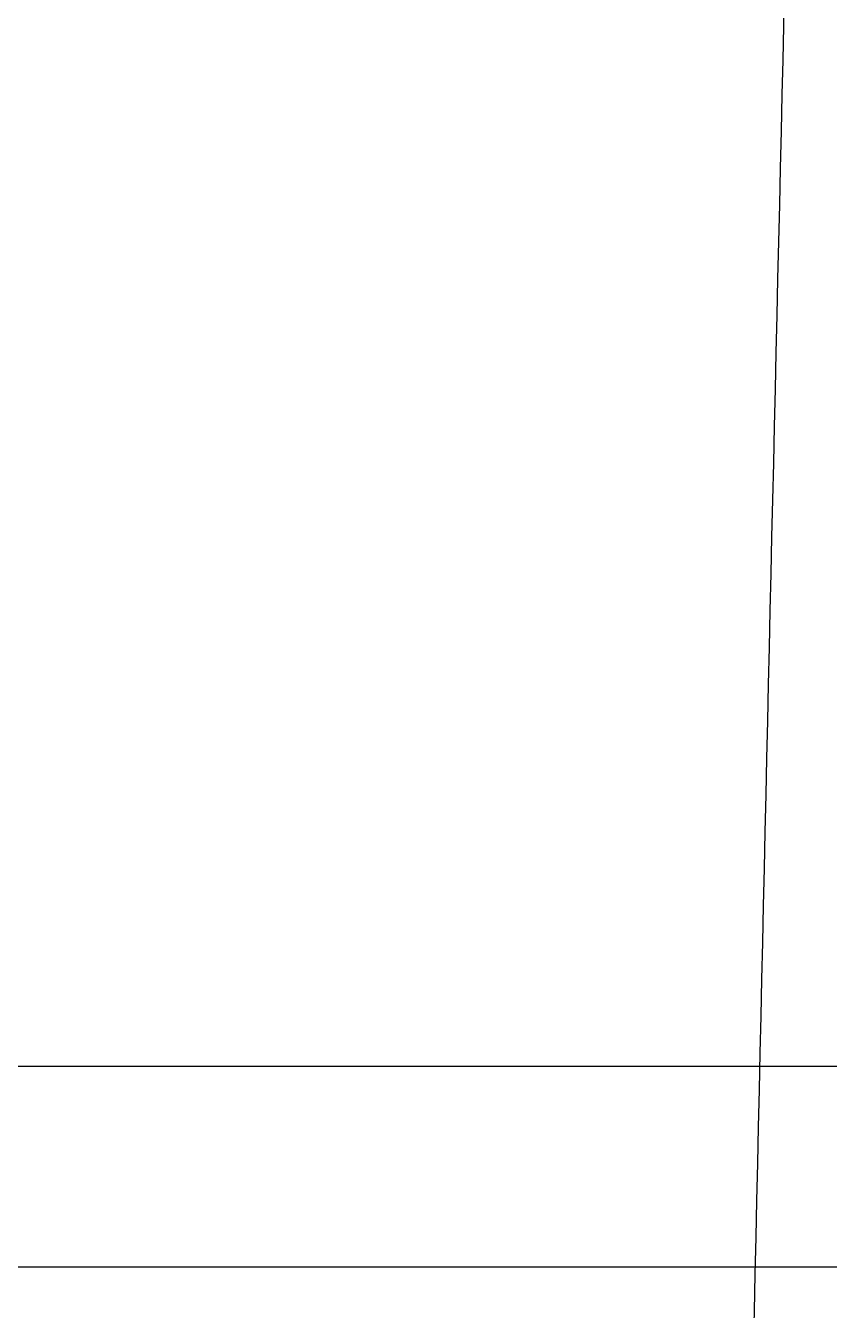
# Model space of a CAD drawing. Header units: inches. Extents: x 0 to 11.7, y 0 to 8.3.
# Drawn here: x 3.96411 to 3.98328, y 5.58425 to 5.61488 of the extents above; entities that cross this region are included whole.
import ezdxf

# ---------------------------------------------------------------- set-up
doc = ezdxf.new("R2010")
doc.units = ezdxf.units.IN
doc.header["$LTSCALE"] = 0.64311
doc.header["$MEASUREMENT"] = 0
doc.layers.get('0').update_dxf_attribs({"linetype": 'CONTINUOUS'})

msp = doc.modelspace()

# ---------------------------------------------------------------- linework, layer by layer
at = {"color": 7, "linetype": 'CONTINUOUS'}
for p, q in [((4.188524, 5.590058), (3.885374, 5.590058)), ((4.188524, 5.585272), (3.885374, 5.585272))]:
    msp.add_line(p, q, dxfattribs=at)
for points, knots in [([(3.964115, 5.511782), (3.963922, 5.521256), (3.963535, 5.540232), (3.962731, 5.577738), (3.961708, 5.622754), (3.960643, 5.665877), (3.959891, 5.694006), (3.95949, 5.708516), (3.9592, 5.718614), (3.958912, 5.728216), (3.958619, 5.737339), (3.958318, 5.745975), (3.957923, 5.756415), (3.957511, 5.766085), (3.957069, 5.774934), (3.956753, 5.780605), (3.956437, 5.785598), (3.956123, 5.789897), (3.955812, 5.79349), (3.955543, 5.79604), (3.955324, 5.79772), (3.955172, 5.798712), (3.955023, 5.799526), (3.954877, 5.800164), (3.95475, 5.800584), (3.954643, 5.80083), (3.954572, 5.800954), (3.9545, 5.801037), (3.954421, 5.801081), (3.954336, 5.80107), (3.954261, 5.80101), (3.95419, 5.800913), (3.954119, 5.800775), (3.954048, 5.800595), (3.953944, 5.800272), (3.953818, 5.799758), (3.953673, 5.799008), (3.953526, 5.798082), (3.953375, 5.796978), (3.953223, 5.795697), (3.953006, 5.793631), (3.952737, 5.790603), (3.952425, 5.786439), (3.95211, 5.781577), (3.951663, 5.773742), (3.95112, 5.762346), (3.950623, 5.749927), (3.950227, 5.738835), (3.949816, 5.726403), (3.949324, 5.709684), (3.948745, 5.688158), (3.947906, 5.655801), (3.946842, 5.611844), (3.945816, 5.56617), (3.94501, 5.52836), (3.944623, 5.509309), (3.94443, 5.499817)], [0, 0, 0, 0, 0.048075, 0.096298, 0.190338, 0.276529, 0.315153, 0.333107, 0.350174, 0.36641, 0.381845, 0.396483, 0.410251, 0.434854, 0.445586, 0.455206, 0.463673, 0.470967, 0.477072, 0.481975, 0.483972, 0.485668, 0.487066, 0.48817, 0.488986, 0.48929, 0.489529, 0.489708, 0.489844, 0.489967, 0.490117, 0.490316, 0.490576, 0.490902, 0.491296, 0.492297, 0.493587, 0.495171, 0.497053, 0.499235, 0.501719, 0.507592, 0.51466, 0.522905, 0.532309, 0.554475, 0.580791, 0.59537, 0.610786, 0.643901, 0.680234, 0.72004, 0.808122, 0.903321, 0.95183, 1, 1, 1, 1]), ([(3.979696, 5.499817), (3.979887, 5.509309), (3.980278, 5.52836), (3.981082, 5.56617), (3.982108, 5.611844), (3.983101, 5.652839), (3.983673, 5.675074), (3.9838, 5.679955)], [0, 0, 0, 0, 0.158072, 0.31726, 0.629664, 0.918712, 1, 1, 1, 1])]:
    msp.add_open_spline(points, degree=3, knots=knots, dxfattribs=at)

doc.saveas('drawing.dxf')
